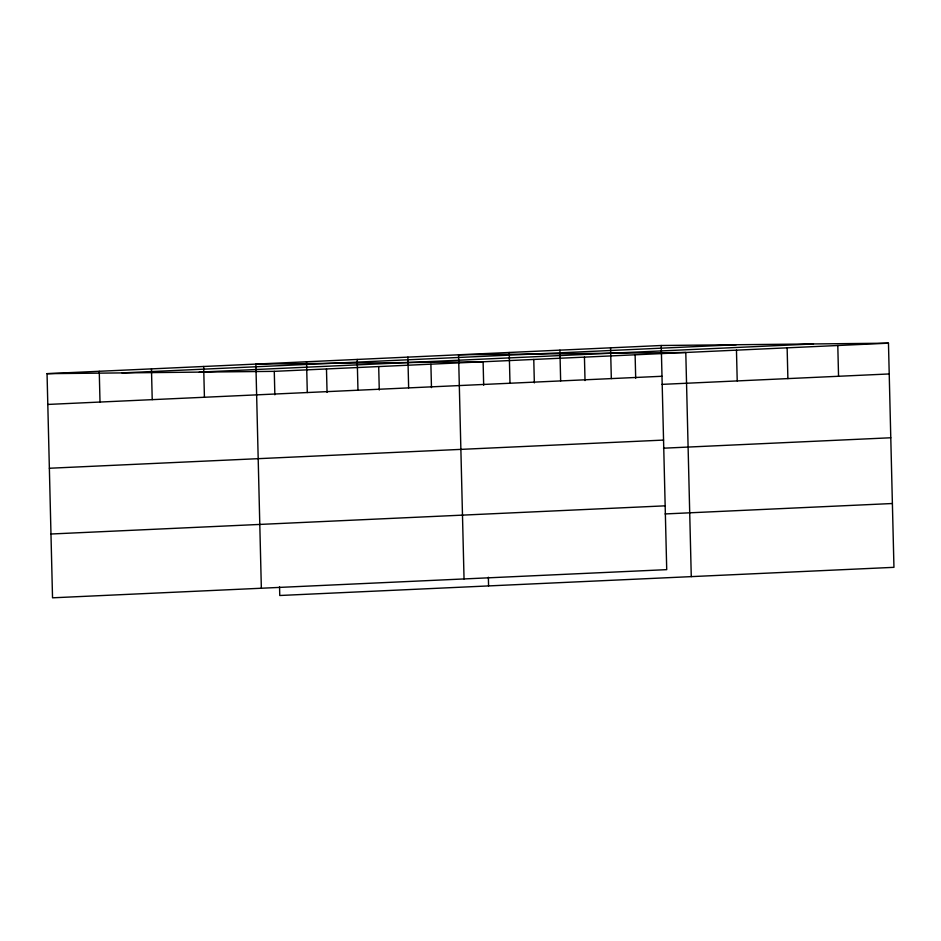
<?xml version="1.0" encoding="UTF-8"?>
<svg xmlns="http://www.w3.org/2000/svg" width="941" height="941" viewBox="0 0 941 941"><rect width="100%" height="100%" fill="white"/><g stroke="black" fill="none" stroke-linecap="round" stroke-linejoin="round"><path stroke-width="1.41" d="M661.241 345.5L666.722 569.646L52.531 597.817L47.05 373.671L661.241 345.5L888.469 343.183L893.95 567.329L279.759 595.5L279.548 586.796M122.036 372.907L736.227 344.735M199.292 372.118L813.483 343.947M47.05 373.671L274.278 371.354L888.469 343.183M47.803 404.442L661.993 376.271M661.923 384.375L889.221 373.953M49.367 468.253L663.558 440.082M663.487 448.198L890.786 437.765M50.967 534.006L665.158 505.835M665.099 513.939L892.386 503.517M837.796 345.5L838.549 376.282M787.135 347.829L787.888 378.6M736.462 350.158L737.215 380.929M691.27 576.633L685.789 352.475L458.561 354.792L464.042 578.95M635.116 354.804L635.693 378.247M610.568 347.829L611.321 378.6M584.443 357.121L585.02 380.576M559.907 350.146L560.648 380.917M533.77 359.45L534.347 382.893M509.234 352.475L509.987 383.246M483.674 385.222L483.109 361.767L255.881 364.096L261.351 588.243M488.367 577.221L488.579 585.925M430.896 364.167L431.472 387.61M407.888 357.121L408.641 387.892M378.694 366.567L379.27 390.009M357.215 359.438L357.968 390.221M326.48 368.954L327.056 392.397M306.543 361.767L307.295 392.538M274.278 371.354L274.854 394.797M203.668 366.484L204.42 397.255M151.466 368.884L152.219 399.654M99.252 371.272L100.005 402.042"/></g></svg>
